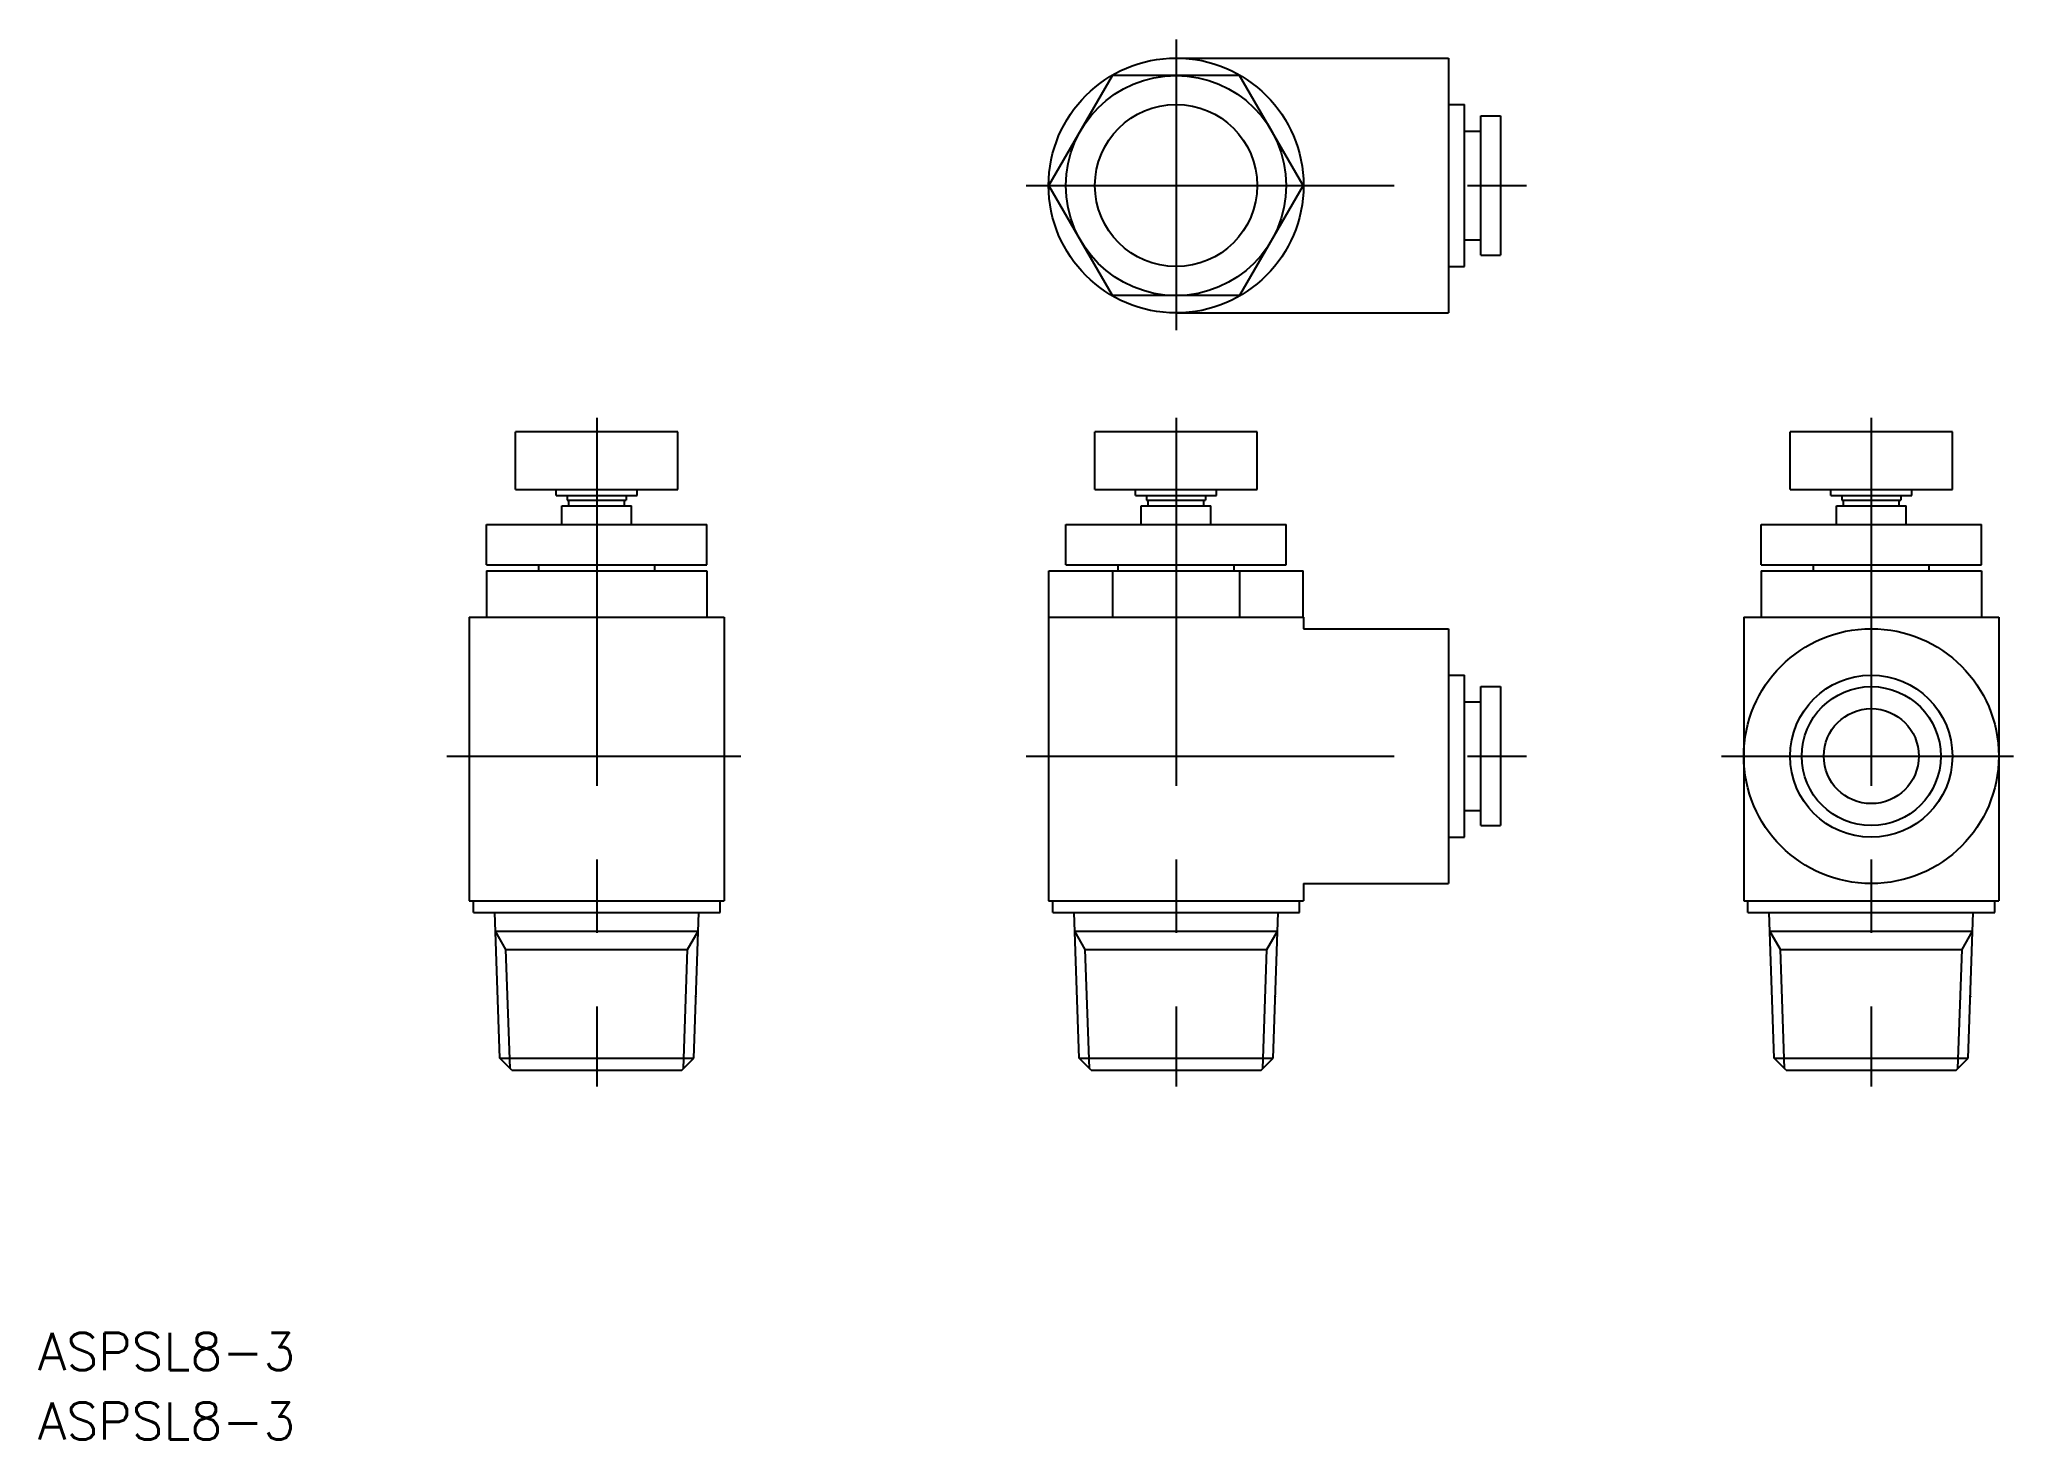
# Model space of a CAD drawing. Extents: x -98 to 72, y -58 to 63.
import ezdxf

# ---------------------------------------------------------------- set-up
doc = ezdxf.new("R2010")
doc.units = 0
doc.linetypes.add('CENTER', pattern=[50.8, 31.75, -6.35, 6.35, -6.35])
doc.layers.get('0').update_dxf_attribs({"linetype": 'CONTINUOUS'})
doc.layers.add('CENTER', color=1, linetype='CENTER')
doc.layers.add('LY_1', color=7, linetype='CONTINUOUS')
doc.styles.get("Standard").update_dxf_attribs({"font": 'txt.shx', "bigfont": '@extfont2.shx'})

msp = doc.modelspace()

# ---------------------------------------------------------------- linework, layer by layer
at = {"color": 7, "linetype": 'CONTINUOUS'}
for p, q in [((0, 61), (23.5, 61)), ((23.5, 61), (23.5, 39)), ((-10.969654, 50.000001), (-5.484827, 59.5)), ((5.484828, 59.5), (-5.484828, 59.5)), ((10.969654, 50.000001), (5.484827, 59.5)), ((23.499998, 57), (24.9, 57)), ((24.9, 43), (24.9, 57)), ((24.9, 54.700001), (26.299999, 54.700001)), ((26.299999, 44), (26.299999, 56)), ((26.299999, 56), (28, 56)), ((28, 56), (28, 44)), ((-5.484829, 40.500001), (-10.969656, 50)), ((10.969656, 50), (5.484829, 40.500001)), ((24.9, 45.299999), (26.299999, 45.299999)), ((23.499998, 43), (24.9, 43)), ((26.299999, 44), (28, 44)), ((5.484828, 40.5), (-5.484828, 40.5)), ((0, 39), (23.5, 39)), ((-42.999996, 28.750002), (-56.999996, 28.750002)), ((-56.999996, 23.750002), (-56.999996, 28.750002)), ((-42.999996, 23.750002), (-42.999996, 28.750002)), ((7.000004, 28.750002), (-6.999996, 28.750002)), ((-6.999996, 23.750002), (-6.999996, 28.750002)), ((7.000004, 23.750002), (7.000004, 28.750002)), ((67, 28.750002), (53.000004, 28.750002)), ((53.000004, 23.750002), (53.000004, 28.750002)), ((67, 23.750002), (67, 28.750002)), ((-56.999996, 23.750002), (-42.999996, 23.750002)), ((-53.499996, 23.250002), (-53.499996, 23.750002)), ((-53.499996, 23.250002), (-46.499996, 23.250002)), ((-52.999996, 20.749998), (-52.999996, 22.35)), ((-52.999996, 22.35), (-46.999996, 22.35)), ((-52.549999, 23.250002), (-52.549999, 22.85)), ((-52.549995, 22.85), (-47.449997, 22.85)), ((-52.399998, 22.35), (-52.399998, 22.85)), ((-47.599998, 22.35), (-47.599998, 22.85)), ((-47.450001, 23.250002), (-47.450001, 22.85)), ((-46.999996, 20.749998), (-46.999996, 22.35)), ((-46.499996, 23.250002), (-46.499996, 23.750002)), ((-6.999996, 23.750002), (7.000004, 23.750002)), ((-3.499996, 23.250002), (-3.499996, 23.750002)), ((-3.499996, 23.250002), (3.500004, 23.250002)), ((-2.999998, 20.749998), (-2.999998, 22.35)), ((-2.999998, 22.35), (3.000002, 22.35)), ((-2.549999, 23.250002), (-2.549999, 22.85)), ((-2.549995, 22.85), (2.550003, 22.85)), ((-2.399997, 22.35), (-2.399997, 22.85)), ((2.400002, 22.35), (2.400002, 22.85)), ((2.549999, 23.250002), (2.549999, 22.85)), ((3.000002, 20.749998), (3.000002, 22.35)), ((3.500004, 23.250002), (3.500004, 23.750002)), ((53.000004, 23.750002), (67, 23.750002)), ((56.500004, 23.250002), (56.500004, 23.750002)), ((56.500004, 23.250002), (63.500004, 23.250002)), ((57.000004, 20.749998), (57.000004, 22.35)), ((57.000004, 22.35), (63.000004, 22.35)), ((57.450001, 23.250002), (57.450001, 22.85)), ((57.450005, 22.85), (62.550003, 22.85)), ((57.600002, 22.35), (57.600002, 22.85)), ((62.400002, 22.35), (62.400002, 22.85)), ((62.549999, 23.250002), (62.549999, 22.85)), ((63.000004, 20.749998), (63.000004, 22.35)), ((63.500004, 23.250002), (63.500004, 23.750002)), ((-59.5, 17.249998), (-59.5, 20.749998)), ((-59.5, 20.749998), (-40.5, 20.749998)), ((-40.5, 17.249998), (-40.5, 20.749998)), ((-9.5, 17.249998), (-9.5, 20.749998)), ((-9.5, 20.749998), (9.5, 20.749998)), ((9.5, 17.249998), (9.5, 20.749998)), ((50.5, 17.249998), (50.5, 20.749998)), ((50.5, 20.749998), (69.5, 20.749998)), ((69.5, 17.249998), (69.5, 20.749998)), ((-59.5, 17.249998), (-40.5, 17.249998)), ((-55, 16.749998), (-55, 17.249998)), ((-45, 16.749998), (-45, 17.249998)), ((-9.5, 17.249998), (9.5, 17.249998)), ((-5, 16.749998), (-5, 17.249998)), ((5, 16.749998), (5, 17.249998)), ((50.5, 17.249998), (69.5, 17.249998)), ((55, 16.749998), (55, 17.249998)), ((65, 16.749998), (65, 17.249998)), ((-59.5, 16.749998), (-59.5, 12.749998)), ((-59.5, 16.749998), (-40.5, 16.749998)), ((-50, 16.749998), (-50, 12.749998)), ((-40.5, 16.749998), (-40.5, 12.749998)), ((-10.969654, 12.749998), (-10.969654, 16.749998)), ((-10.969654, 16.749998), (10.969654, 16.749998)), ((-5.484831, 16.749998), (-5.484831, 12.749998)), ((5.484831, 16.749998), (5.484831, 12.749998)), ((10.969654, 12.749998), (10.969654, 16.749998)), ((50.5, 16.749998), (50.5, 12.749998)), ((50.5, 16.749998), (69.5, 16.749998)), ((60, 16.749998), (60, 12.749998)), ((69.5, 16.749998), (69.5, 12.749998)), ((-61, 12.749998), (-39, 12.749998)), ((-61, 12.749998), (-61, -11.750001)), ((-39, 12.749998), (-39, -11.750001)), ((-11, 12.749998), (11, 12.749998)), ((-11, 12.749998), (-11, -11.750001)), ((11, 12.749998), (11, 11.749998)), ((49, 12.749998), (71, 12.749998)), ((49, 12.749998), (49, -11.750001)), ((71, 12.749998), (71, -11.750001)), ((11, 11.749998), (23.5, 11.749998)), ((23.5, 11.749998), (23.5, -10.250001)), ((23.499998, 7.749999), (24.9, 7.749999)), ((24.9, -6.250001), (24.9, 7.749999)), ((24.9, 5.449999), (26.299999, 5.449999)), ((26.299999, -5.250001), (26.299999, 6.749999)), ((26.299999, 6.749999), (28, 6.749999)), ((28, 6.749999), (28, -5.250001)), ((24.9, -3.950001), (26.299999, -3.950001)), ((23.499998, -6.250001), (24.9, -6.250001)), ((26.299999, -5.250001), (28, -5.250001)), ((-61, -11.750001), (-39, -11.750001)), ((-60.650002, -12.750001), (-60.650002, -11.750001)), ((-39.349998, -12.750001), (-39.349998, -11.750001)), ((-11, -11.750001), (11, -11.750001)), ((-10.650002, -12.750001), (-10.650002, -11.750001)), ((10.65, -12.750001), (10.65, -11.750001)), ((11, -10.250001), (11, -11.750001)), ((11, -10.250001), (23.5, -10.250001)), ((49, -11.750001), (71, -11.750001)), ((49.349998, -12.750001), (49.349998, -11.750001)), ((70.650002, -12.750001), (70.650002, -11.750001)), ((-60.650002, -12.750001), (-39.349998, -12.750001)), ((-58.367138, -25.313819), (-58.805875, -12.750001)), ((-41.632868, -25.313825), (-41.194129, -12.750001)), ((-10.650002, -12.750001), (10.65, -12.750001)), ((-8.367139, -25.313819), (-8.805876, -12.750002)), ((8.367132, -25.313826), (8.805872, -12.750001)), ((49.349998, -12.750001), (70.650002, -12.750001)), ((51.632863, -25.313819), (51.194126, -12.750001)), ((68.36713, -25.313825), (68.80587, -12.750001)), ((-58.750004, -14.349993), (-41.25, -14.349993)), ((-57.838337, -15.929047), (-58.75, -14.35)), ((-42.161667, -15.929047), (-41.250003, -14.350001)), ((-8.750004, -14.349993), (8.750002, -14.349993)), ((-7.838336, -15.929046), (-8.749999, -14.35)), ((7.838334, -15.929046), (8.749997, -14.35)), ((51.249996, -14.349993), (68.75, -14.349993)), ((52.161665, -15.929048), (51.250002, -14.350001)), ((67.838334, -15.929046), (68.749997, -14.349999)), ((-57.330952, -26.349996), (-58.367135, -25.313816)), ((-42.669054, -26.349998), (-41.632869, -25.313815)), ((-7.330953, -26.349997), (-8.367135, -25.313817)), ((7.330947, -26.349997), (8.367132, -25.313815)), ((52.669044, -26.349996), (51.632862, -25.313816)), ((67.330945, -26.349997), (68.36713, -25.313814)), ((-57.330952, -26.35), (-42.669056, -26.35)), ((-7.330952, -26.35), (7.330944, -26.35)), ((52.669048, -26.35), (67.330948, -26.35))]:
    msp.add_line(p, q, dxfattribs=at)
at = {"color": 3, "linetype": 'CONTINUOUS'}
for p, q in [((-57.479625, -26.20133), (-57.83834, -15.929047)), ((-57.838337, -15.929044), (-42.161663, -15.929044)), ((-42.520381, -26.201338), (-42.161664, -15.929048)), ((-7.838339, -15.929044), (7.838337, -15.929044)), ((-7.479624, -26.201329), (-7.838339, -15.929047)), ((7.479619, -26.201338), (7.838336, -15.929048)), ((52.520376, -26.20133), (52.161661, -15.929048)), ((52.161663, -15.929044), (67.838341, -15.929044)), ((67.479621, -26.201337), (67.838338, -15.929048)), ((-58.367138, -25.313814), (-41.632866, -25.313814)), ((-8.367139, -25.313814), (8.367133, -25.313814)), ((51.632862, -25.313814), (68.367134, -25.313814))]:
    msp.add_line(p, q, dxfattribs=at)
at = {"color": 7, "linetype": 'CONTINUOUS'}
for centre, radius in [((0, 50), 11), ((0, 50), 9.5), ((0.000004, 50), 7), ((60, 0.749999), 11), ((60, 0.749999), 7), ((60, 0.749999), 6), ((60, 0.749998), 4.1)]:
    msp.add_circle(centre, radius, dxfattribs=at)
for p in [(28, 50), (-41.447304, -20), (8.552696, -20), (68.552696, -20)]:
    msp.add_point(p, dxfattribs=at)
at = {"layer": 'CENTER', "color": 1, "linetype": 'CENTER'}
for p, q in [((0, 62.604439), (0, 37.50605)), ((-12.934999, 50), (30.25684, 50)), ((-50, 29.936758), (-50, -27.755808)), ((0, 29.936758), (0, -27.755808)), ((60, 29.936758), (60, -27.755808)), ((-62.934998, 0.749998), (-37.550442, 0.749998)), ((-12.934999, 0.749998), (30.25684, 0.749998)), ((47.065002, 0.749998), (72.276817, 0.749998))]:
    msp.add_line(p, q, dxfattribs=at)

# ---------------------------------------------------------------- texts
at = {"layer": 'LY_1', "color": 7, "linetype": 'CONTINUOUS'}
for p in [(-98.231979, -52.237876), (-98.231979, -58.232646)]:
    msp.add_text('ASPSL8-3', height=3.2, dxfattribs=at).set_placement(p)

doc.saveas('drawing.dxf')
